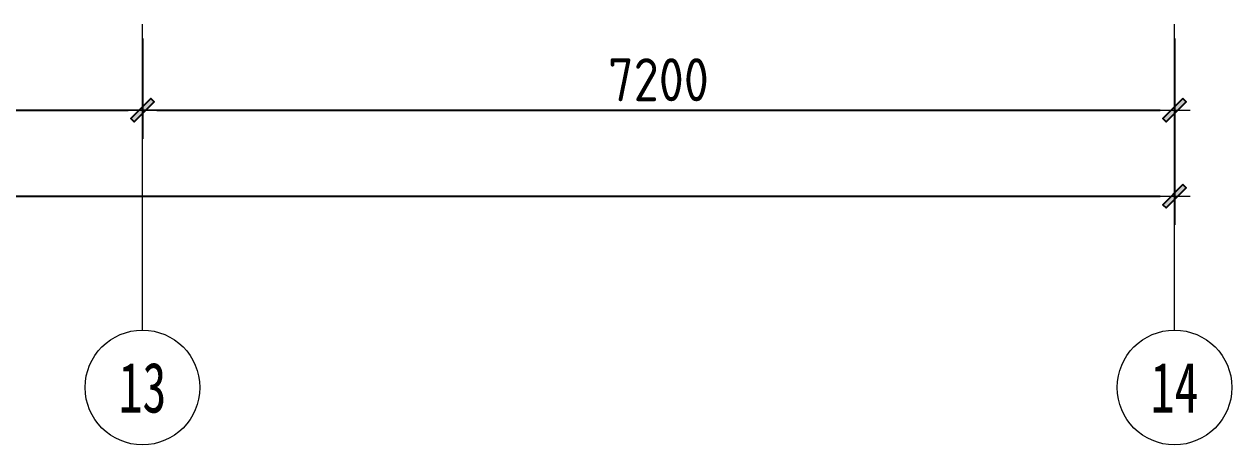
# Model space of a CAD drawing. Header units: millimetres. Extents: x 33621 to 401573, y -91663 to 133135.
# Drawn here: x 124271 to 132697, y -64228 to -61294 of the extents above; entities that cross this region are included whole.
import ezdxf
from ezdxf.enums import TextEntityAlignment as Align

# ---------------------------------------------------------------- set-up
doc = ezdxf.new("R2010")
doc.units = ezdxf.units.MM
doc.header["$LTSCALE"] = 10
doc.layers.get('0').update_dxf_attribs({"color": 253})
doc.layers.get('Defpoints').update_dxf_attribs({"color": 250})
doc.layers.add('AXIS【轴号】', color=253, linetype='Continuous', lineweight=0)
doc.layers.add('Dim【尺寸标注】', color=253, linetype='Continuous')
doc.layers.add('PUB_DIM', color=253, linetype='Continuous')
doc.styles.add('CCD_DIM', font='ARCHS.SHX')
doc.styles.add('宋体', font='', dxfattribs={"width": 0.7})
doc.styles.get('宋体').set_extended_font_data('SimSun')
doc.dimstyles.new('ZL_1：100', dxfattribs={"dimtxt": 3, "dimasz": 1, "dimexe": 2, "dimexo": 2, "dimgap": 0.6, "dimtad": 1, "dimdec": 0, "dimrnd": 5, "dimdsep": 46, "dimtxsty": 'CCD_DIM', "dimblk": 'WS-cj', "dimblk1": 'WS-cj', "dimblk2": 'WS-cj', "dimcen": 1, "dimclrd": 44, "dimclre": 44, "dimclrt": 2, "dimadec": 0, "dimazin": 2, "dimtfac": 1, "dimtdec": 0, "dimtix": 1, "dimtmove": 2, "dimatfit": 3, "dimldrblk": 'hl_arrow2', "dimfxl": 5, "dimfxlon": 1, "dimarcsym": 0})

# ---------------------------------------------------------------- blocks, each defined once
blk = doc.blocks.new('hl_Axis-A1')
at = {"color": 150, "ltscale": 2}
blk.add_line((21.333, 0), (0, 0), dxfattribs=at)
at = {"color": 150}
blk.add_circle((25.333, 0), 4, dxfattribs=at)
at = {"color": 50, "style": '宋体', "width": 0.7}
blk.add_attdef('轴号', text='', height=3.5, dxfattribs=at).set_placement((25.333, 0), align=Align.MIDDLE_CENTER)
blk = doc.blocks.new('WS-cj')
blk.add_hatch(color=2).paths.add_polyline_path([(0.588, 0.818), (-0.818, -0.588), (-0.588, -0.818), (0.818, 0.588)])
at = {"color": 2, "linetype": 'ByBlock', "lineweight": 0}
for p, q in [((-1.1, 0), (0, 0)), ((0, 0), (1.1, 0))]:
    blk.add_line(p, q, dxfattribs=at)
at = {"color": 2}
blk.add_lwpolyline([(0.588, 0.818), (-0.818, -0.588), (-0.588, -0.818), (0.818, 0.588)], close=True, dxfattribs=at)
blk = doc.blocks.new('*D251')
at = {"layer": 'Defpoints', "color": 0, "transparency": 16777216}
for p in [(34737.7, -18683.9), (41937.7, -18683.9), (41937.7, -19283.9)]:
    blk.add_point(p, dxfattribs=at)
at = {"layer": 'Dim【尺寸标注】', "color": 44, "lineweight": -2, "transparency": 16777216}
for p, q in [((34737.7, -18783.9), (34737.7, -19483.9)), ((41937.7, -18783.9), (41937.7, -19483.9)), ((34837.7, -19283.9), (41837.7, -19283.9))]:
    blk.add_line(p, q, dxfattribs=at)
at = {"layer": 'Dim【尺寸标注】', "color": 44, "lineweight": -2, "transparency": 16777216, "xscale": 100, "yscale": 100, "zscale": 100, "rotation": 180}
blk.add_blockref('WS-cj', (34737.7, -19283.9), dxfattribs=at)
at = {"layer": 'Dim【尺寸标注】', "color": 44, "lineweight": -2, "transparency": 16777216, "xscale": 100, "yscale": 100, "zscale": 100}
blk.add_blockref('WS-cj', (41937.7, -19283.9), dxfattribs=at)
at = {"layer": 'Dim【尺寸标注】', "color": 2, "transparency": 16777216, "insert": (38337.7, -19071.4), "char_height": 300, "attachment_point": 5, "style": 'CCD_DIM'}
blk.add_mtext('7200', dxfattribs=at)
blk = doc.blocks.new('hl_arrow2')
at = {"color": 2}
blk.add_line((-0.2, 0), (-1, 0), dxfattribs=at)
blk.add_lwpolyline([(-0.2, 0), (-0.9, -0.7), (-0.7, -0.9), (0, 0), (-0.7, 0.9), (-0.9, 0.7)], close=True, dxfattribs=at)
blk = doc.blocks.new('*D252')
at = {"layer": 'Defpoints', "color": 0, "transparency": 16777216}
for p in [(41937.7, -18683.9), (49137.7, -18683.9), (49137.7, -19283.9)]:
    blk.add_point(p, dxfattribs=at)
at = {"layer": 'Dim【尺寸标注】', "color": 44, "lineweight": -2, "transparency": 16777216}
for p, q in [((41937.7, -18783.9), (41937.7, -19483.9)), ((49137.7, -18783.9), (49137.7, -19483.9)), ((42037.7, -19283.9), (49037.7, -19283.9))]:
    blk.add_line(p, q, dxfattribs=at)
at = {"layer": 'Dim【尺寸标注】', "color": 44, "lineweight": -2, "transparency": 16777216, "xscale": 100, "yscale": 100, "zscale": 100, "rotation": 180}
blk.add_blockref('WS-cj', (41937.7, -19283.9), dxfattribs=at)
at = {"layer": 'Dim【尺寸标注】', "color": 44, "lineweight": -2, "transparency": 16777216, "xscale": 100, "yscale": 100, "zscale": 100}
blk.add_blockref('WS-cj', (49137.7, -19283.9), dxfattribs=at)
at = {"layer": 'Dim【尺寸标注】', "color": 2, "transparency": 16777216, "insert": (45537.7, -19071.4), "char_height": 300, "attachment_point": 5, "style": 'CCD_DIM'}
blk.add_mtext('7200', dxfattribs=at)
blk = doc.blocks.new('*D255')
at = {"layer": 'Defpoints', "color": 0, "transparency": 16777216}
for p in [(-44462.3, -18683.9), (49137.7, -18683.9), (49137.7, -19883.9)]:
    blk.add_point(p, dxfattribs=at)
at = {"layer": 'Dim【尺寸标注】', "color": 44, "lineweight": -2, "transparency": 16777216}
for p, q in [((-44462.3, -19383.9), (-44462.3, -20083.9)), ((49137.7, -19383.9), (49137.7, -20083.9)), ((-44362.3, -19883.9), (49037.7, -19883.9))]:
    blk.add_line(p, q, dxfattribs=at)
at = {"layer": 'Dim【尺寸标注】', "color": 44, "lineweight": -2, "transparency": 16777216, "xscale": 100, "yscale": 100, "zscale": 100, "rotation": 180}
blk.add_blockref('WS-cj', (-44462.3, -19883.9), dxfattribs=at)
at = {"layer": 'Dim【尺寸标注】', "color": 44, "lineweight": -2, "transparency": 16777216, "xscale": 100, "yscale": 100, "zscale": 100}
blk.add_blockref('WS-cj', (49137.7, -19883.9), dxfattribs=at)
at = {"layer": 'Dim【尺寸标注】', "color": 2, "transparency": 16777216, "insert": (2337.7, -19677.6), "char_height": 300, "attachment_point": 5, "style": 'CCD_DIM'}
blk.add_mtext('93600', dxfattribs=at)
blk = doc.blocks.new('ZL_061117299')
at = {"layer": 'AXIS【轴号】'}
ref = blk.add_blockref('hl_Axis-A1', (41937.7, -18683.9), dxfattribs=dict(at, xscale=100, yscale=100, zscale=100, rotation=270))
ref.add_attrib('轴号', '13', dxfattribs={"layer": '0', "color": 2, "height": 350, "style": '宋体', "width": 0.7}).set_placement((41937.7, -21217.2), align=Align.MIDDLE_CENTER)
ref = blk.add_blockref('hl_Axis-A1', (49137.7, -18683.9), dxfattribs=dict(at, xscale=100, yscale=100, zscale=100, rotation=270))
ref.add_attrib('轴号', '14', dxfattribs={"layer": '0', "color": 2, "height": 350, "style": '宋体', "width": 0.7}).set_placement((49137.7, -21217.2), align=Align.MIDDLE_CENTER)
at = {"layer": 'Dim【尺寸标注】'}
for p1, p2, distance, picture, middle in [((-44462.3, -18683.9), (49137.7, -18683.9), -1200, '*D255', (2337.7, -19677.6)), ((34737.7, -18683.9), (41937.7, -18683.9), -600, '*D251', (38337.7, -19071.4)), ((41937.7, -18683.9), (49137.7, -18683.9), -600, '*D252', (45537.7, -19071.4))]:
    dim = blk.add_aligned_dim(p1=p1, p2=p2, distance=distance, dimstyle='ZL_1：100', dxfattribs=at)
    dim.commit()
    dim.dimension.update_dxf_attribs({"geometry": picture, "text_midpoint": middle})

msp = doc.modelspace()

# ---------------------------------------------------------------- block references
at = {"layer": 'PUB_DIM'}
msp.add_blockref('ZL_061117299', (83158.8, -42610.6), dxfattribs=at)

doc.saveas('drawing.dxf')
